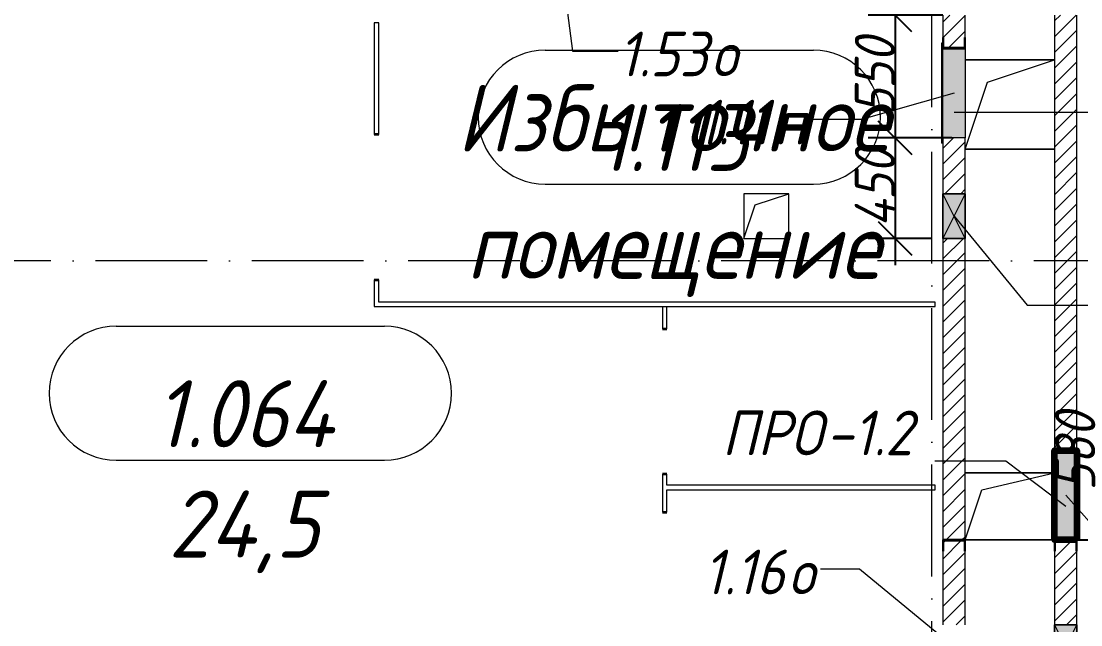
# Model space of a CAD drawing. Header units: millimetres. Extents: x -356862 to 418287, y 0 to 839748.
# Drawn here: x -170740 to -165998, y 459217 to 461919 of the extents above; entities that cross this region are included whole.
import ezdxf

# ---------------------------------------------------------------- set-up
doc = ezdxf.new("R2010")
doc.units = ezdxf.units.MM
doc.linetypes.add('50_200_ШТРИХ_1Т_ш5_п1_п1_', pattern=[700, 500, -100, 0, -100])
for name, color, linetype, lineweight in [('9.7) Заделка 956 шт', 6, 'Continuous', 158), ('A-____-____-DIMS', 7, 'Continuous', 9), ('A-DETL-GENF-OTLN', 7, 'Continuous', 9), ('A-DOOR-OPNG-MCUT', 7, 'Continuous', 35), ('A-FLOR-____-OTLN', 7, 'Continuous', 9), ('A-GENM-____-IDEN', 7, 'Continuous', 9), ('A-GENM-____-MCUT', 7, 'Continuous', 25), ('A-GENM-____-OTLN', 7, 'Continuous', 9), ('A-GENM-____-OTLN-1', 7, 'Continuous', 25), ('A-GLAZ-____-IDEN', 7, 'Continuous', 9), ('A-GLAZ-____-OTLN', 7, 'Continuous', 9), ('A-WALL-____-PATT-1', 7, 'Continuous', 9), ('A-WALL-FNSH-MCUT-1', 7, 'Continuous', 9), ('S-GRID-____-OTLN-1', 7, '50_200_ШТРИХ_1Т_ш5_п1_п1_', 9)]:
    doc.layers.add(name, color=color, linetype=linetype, lineweight=lineweight)
for name, color, linetype, lineweight, true_color in [('A-AREA-IDEN-1', 7, 'Continuous', 9, 0x000000), ('A-DOOR-____-OTLN-1', 7, 'Continuous', 9, 0xffffff), ('A-GLAZ-____-OTLN-1', 7, 'Continuous', 9, 0xc0c0c0)]:
    doc.layers.add(name, color=color, linetype=linetype, lineweight=lineweight, true_color=true_color)
doc.styles.add('ISOCPEUR_I', font='isocpeui.ttf', dxfattribs={"width": 0.9, "height": 2.5})
doc.styles.add('ISOCPEUR_I_10', font='isocpeui.ttf', dxfattribs={"width": 0.9, "height": 180})
doc.styles.add('ISOCPEUR_I_9', font='isocpeui.ttf', dxfattribs={"width": 0.9, "height": 250})
doc.dimstyles.new('ISO-1_8_0_9К_СРЕДНИЙ_Кладочные_3', dxfattribs={"dimscale": 304.8, "dimtxt": 179.276612, "dimasz": 0.492126, "dimexe": 0.393701, "dimexo": 0, "dimgap": 0, "dimtad": 1, "dimdec": 3, "dimrnd": 0.001, "dimdsep": 46, "dimtxsty": 'ISOCPEUR_I_10', "dimblk1": 'OBLIQUE', "dimblk2": 'OBLIQUE', "dimsah": 1, "dimcen": 0.09, "dimdle": 0.393701, "dimazin": 0, "dimtfac": 1, "dimtdec": 4, "dimtix": 1, "dimtmove": 0, "dimatfit": 3, "dimfxl": 1, "dimtvp": 1, "dimtolj": 1, "dimtzin": 0, "dimarcsym": 2})
doc.dimstyles.new('ISO-1_8_0_9К_СРЕДНИЙ_Кладочные_4', dxfattribs={"dimscale": 304.8, "dimtxt": 179.276612, "dimasz": 0.492126, "dimexe": 0.393701, "dimexo": 0, "dimgap": 0, "dimtad": 1, "dimdec": 3, "dimrnd": 0.001, "dimdsep": 46, "dimtxsty": 'ISOCPEUR_I_10', "dimblk1": 'OBLIQUE', "dimblk2": 'OBLIQUE', "dimsah": 1, "dimcen": 0.09, "dimdle": 0.393701, "dimazin": 0, "dimtfac": 1, "dimtdec": 4, "dimtix": 1, "dimtmove": 1, "dimatfit": 3, "dimfxl": 1, "dimtvp": 1, "dimtolj": 1, "dimtzin": 0, "dimarcsym": 2})
pattern_1 = [(45, (-176515.067, 459015.94), (-35.35534, 35.35534), [])]

# ---------------------------------------------------------------- blocks, each defined once
blk = doc.blocks.new('DOR_ДУ_распашная__1Ст_Прямоугольная_ШЕР - Вн_650х2100h_Кабинки С_у-19996353-АР1_План отверстий 1 этажа в осях 1-64_А-ГГ')
at = {"layer": 'A-DOOR-OPNG-MCUT'}
for p, q in [((-325, 10), (-325, -10)), ((325, -10), (325, 10))]:
    blk.add_line(p, q, dxfattribs=at)
blk = doc.blocks.new('DOR_ДУ_распашная__1Ст_Прямоугольная_ШЕР - Вн_650х2100h_Кабинки С_у-17949507-АР1_План отверстий 1 этажа в осях 1-64_А-ГГ')
at = {"layer": 'A-DOOR-OPNG-MCUT'}
for p, q in [((-325, -10), (-325, 10)), ((325, 10), (325, -10))]:
    blk.add_line(p, q, dxfattribs=at)
blk = doc.blocks.new('154_Фахверк_СКБ_Швеллер - Тип_100_4010-27789772-АР1_План отверстий 1 этажа в осях 1-64_А-ГГ')
at = {"layer": 'A-GENM-____-MCUT'}
for p, q in [((175, 50), (125, 50)), ((125, 50), (125, -50)), ((175, 47), (175, 50)), ((128, 47), (175, 47)), ((128, -47), (128, 47)), ((175, -47), (128, -47)), ((175, -50), (175, -47)), ((125, -50), (175, -50))]:
    blk.add_line(p, q, dxfattribs=at)
blk = doc.blocks.new('AR_Отверстие Ниша - Лючок-32401328-АР1_План отверстий 1 этажа в осях 1-64_А-ГГ')
at = {"layer": 'A-GLAZ-____-OTLN'}
blk.add_hatch(color=256, dxfattribs=at).paths.add_polyline_path([(-200, -50), (200, -50), (200, 50), (-200, 50), (-200, -47)], flags=0)
for p, q in [((200, 50), (-200, 50)), ((200, -50), (200, 50)), ((-200, -50), (200, -50))]:
    blk.add_line(p, q, dxfattribs=at)
blk = doc.blocks.new('AR_Отверстие Ниша - Лючок-32401362-АР1_План отверстий 1 этажа в осях 1-64_А-ГГ')
at = {"layer": 'A-GLAZ-____-OTLN'}
blk.add_hatch(color=256, dxfattribs=at).paths.add_polyline_path([(-200, 50), (-200, -50), (200, -50), (200, 50), (-126.6, 50)], flags=0)
for p, q in [((-200, 50), (200, 50)), ((-200, -50), (-200, 50)), ((200, -50), (-200, -50))]:
    blk.add_line(p, q, dxfattribs=at)
blk = doc.blocks.new('Л_Общий_Лючок - Лючок-29684007-АР1_План отверстий 1 этажа в осях 1-64_А-ГГ')
at = {"layer": 'A-GLAZ-____-OTLN-1'}
blk.add_hatch(color=256, dxfattribs=at).paths.add_polyline_path([(424, 0), (-24, 0), (-24, -6), (424, -6)], flags=0)
at = {"layer": 'A-GLAZ-____-OTLN'}
for p, q in [((-24, 0), (-24, -6)), ((424, 0), (424, -6)), ((-24, -6), (424, -6))]:
    blk.add_line(p, q, dxfattribs=at)
blk = doc.blocks.new('154_Фахверк_СКБ_Швеллер - Тип_100_4010_1-28088705-АР1_План отверстий 1 этажа в осях 1-64_А-ГГ')
at = {"layer": 'A-GENM-____-MCUT'}
for p, q in [((175, 50), (125, 50)), ((125, 50), (125, -50)), ((175, 47), (175, 50)), ((128, 47), (175, 47)), ((128, -47), (128, 47)), ((175, -47), (128, -47)), ((175, -50), (175, -47)), ((125, -50), (175, -50))]:
    blk.add_line(p, q, dxfattribs=at)
blk = doc.blocks.new('AR_Отверстие прямоугольное _в стене_ - AR_Отверстие прямоугольное _в стене__ВК-32401327-АР1_План отверстий 1 этажа в осях 1-64_А-ГГ')
at = {"layer": 'A-GLAZ-____-OTLN'}
blk.add_hatch(color=256, dxfattribs=at).paths.add_polyline_path([(-100, -50), (100, -50), (100, 50), (-100, 50)], flags=0)
at = {"layer": 'A-DETL-GENF-OTLN'}
for p, q in [((-100, -50), (-100, 50)), ((-100, 50), (100, 50)), ((100, 50), (-100, -50)), ((-100, 50), (100, -50)), ((100, 50), (-100, 50)), ((-100, 50), (-100, -50)), ((100, 50), (100, -50)), ((100, -50), (100, 50)), ((100, -50), (-100, -50)), ((-100, -50), (100, -50))]:
    blk.add_line(p, q, dxfattribs=at)
blk = doc.blocks.new('AR_Отверстие прямоугольное _в стене_ - AR_Отверстие прямоугольное _в стене__ВК-32401331-АР1_План отверстий 1 этажа в осях 1-64_А-ГГ')
at = {"layer": 'A-GLAZ-____-OTLN'}
blk.add_hatch(color=256, dxfattribs=at).paths.add_polyline_path([(100, 50), (-100, 50), (-100, -50), (100, -50)], flags=0)
at = {"layer": 'A-DETL-GENF-OTLN'}
for p, q in [((-100, -50), (-100, 50)), ((-100, 50), (100, 50)), ((100, 50), (-100, -50)), ((-100, 50), (100, -50)), ((100, 50), (-100, 50)), ((-100, 50), (-100, -50)), ((100, 50), (100, -50)), ((100, -50), (100, 50)), ((100, -50), (-100, -50)), ((-100, -50), (100, -50))]:
    blk.add_line(p, q, dxfattribs=at)
blk = doc.blocks.new('AR_Отверстие прямоугольное _в плите_ - AR_Отверстие прямоугольное _в плите_-30459597-АР1_План отверстий 1 этажа в осях 1-64_А-ГГ')
at = {"layer": 'A-GENM-____-OTLN'}
for p, q in [((100, 100), (-100, 100)), ((-100, 100), (-100, -100)), ((-50, 50), (100, 100)), ((100, -100), (100, 100)), ((-100, -100), (-50, 50)), ((-100, -100), (100, -100))]:
    blk.add_line(p, q, dxfattribs=at)
blk = doc.blocks.new('AR_Отверстие прямоугольное _в плите_ - AR_Отверстие прямоугольное _в плите_-30459211-АР1_План отверстий 1 этажа в осях 1-64_А-ГГ')
at = {"layer": 'A-GENM-____-OTLN'}
for p, q in [((200, 200), (-200, 200)), ((-100, 100), (200, 200)), ((-200, -200), (-100, 100)), ((-200, -200), (200, -200))]:
    blk.add_line(p, q, dxfattribs=at)
blk = doc.blocks.new('AR_Отверстие прямоугольное _в плите_ - AR_Отверстие прямоугольное _в плите_-V162-АР1_План отверстий 1 этажа в осях 1-64_А-ГГ')
at = {"layer": 'A-GENM-____-OTLN'}
for p, q in [((200, 150), (-200, 150)), ((-125, 75), (200, 150)), ((-200, -150), (-125, 75)), ((-200, -150), (200, -150))]:
    blk.add_line(p, q, dxfattribs=at)
blk = doc.blocks.new('_Oblique')
at = {"color": 0, "linetype": 'ByBlock', "lineweight": -2}
blk.add_line((-0.5, -0.5), (0.5, 0.5), dxfattribs=at)
blk = doc.blocks.new('*D13316')
at = {"layer": 'A-____-____-DIMS', "color": 0, "lineweight": -2, "transparency": 16777216}
for p, q in [((-166829, 462067), (-166829, 461277)), ((-166615.1, 461947), (-166949, 461947)), ((-166574.1, 461397), (-166949, 461397))]:
    blk.add_line(p, q, dxfattribs=at)
at = {"layer": 'Defpoints', "color": 0, "transparency": 16777216}
for p in [(-166615.1, 461947), (-166829, 461397), (-166574.1, 461397)]:
    blk.add_point(p, dxfattribs=at)
at = {"layer": 'A-____-____-DIMS', "color": 0, "lineweight": -2, "transparency": 16777216, "xscale": 150, "yscale": 150, "zscale": 150}
for p, rotation in [((-166829, 461947), 90), ((-166829, 461397), 270)]:
    blk.add_blockref('_Oblique', p, dxfattribs=dict(at, rotation=rotation))
at = {"layer": 'A-____-____-DIMS', "color": 0, "transparency": 16777216, "insert": (-166919, 461672), "char_height": 180, "width": 409.578, "attachment_point": 5, "rotation": 90, "style": 'ISOCPEUR_I_10'}
blk.add_mtext('\\A1;550', dxfattribs=at)
blk = doc.blocks.new('*D13317')
at = {"layer": 'A-____-____-DIMS', "color": 0, "lineweight": -2, "transparency": 16777216}
for p, q in [((-166829, 461517), (-166829, 460827)), ((-166574.1, 461397), (-166949, 461397)), ((-166665.1, 460947), (-166949, 460947))]:
    blk.add_line(p, q, dxfattribs=at)
at = {"layer": 'Defpoints', "color": 0, "transparency": 16777216}
for p in [(-166574.1, 461397), (-166829, 460947), (-166665.1, 460947)]:
    blk.add_point(p, dxfattribs=at)
at = {"layer": 'A-____-____-DIMS', "color": 0, "lineweight": -2, "transparency": 16777216, "xscale": 150, "yscale": 150, "zscale": 150}
for p, rotation in [((-166829, 461397), 90), ((-166829, 460947), 270)]:
    blk.add_blockref('_Oblique', p, dxfattribs=dict(at, rotation=rotation))
at = {"layer": 'A-____-____-DIMS', "color": 0, "transparency": 16777216, "insert": (-166919, 461172), "char_height": 180, "width": 426.127, "attachment_point": 5, "rotation": 90, "style": 'ISOCPEUR_I_10'}
blk.add_mtext('\\A1;450', dxfattribs=at)
blk = doc.blocks.new('*D13319')
at = {"layer": 'A-____-____-DIMS', "color": 0, "lineweight": -2, "transparency": 16777216}
for p, q in [((-165820.7, 459901.7), (-165670.7, 459901.7)), ((-165670.7, 459901.7), (-165670.7, 459597)), ((-165670.7, 458897), (-165670.7, 459717)), ((-166063, 459597), (-165550.7, 459597)), ((-165965.1, 459017), (-165550.7, 459017))]:
    blk.add_line(p, q, dxfattribs=at)
at = {"layer": 'Defpoints', "color": 0, "transparency": 16777216}
for p in [(-166063, 459597), (-165670.7, 459597), (-165965.1, 459017)]:
    blk.add_point(p, dxfattribs=at)
at = {"layer": 'A-____-____-DIMS', "color": 0, "lineweight": -2, "transparency": 16777216, "xscale": 150, "yscale": 150, "zscale": 150}
for p, rotation in [((-165670.7, 459597), 90), ((-165670.7, 459017), 270)]:
    blk.add_blockref('_Oblique', p, dxfattribs=dict(at, rotation=rotation))
at = {"layer": 'A-____-____-DIMS', "color": 0, "transparency": 16777216, "insert": (-166112.8, 459817), "char_height": 180, "width": 409.578, "attachment_point": 1, "rotation": 90, "line_spacing_factor": 1.149209, "style": 'ISOCPEUR_I_10'}
blk.add_mtext('\\A1;580', dxfattribs=at)
blk = doc.blocks.new('AAR_СКБ_Марка_помещения_1_5 ммп - Номер _ Площадь-27962135-АИ_План этажа_Стены_1')
at = {"layer": 'A-AREA-IDEN-1'}
for p, q in [((-2.987, 3), (3.013, 3)), ((-2.987, 0), (3.013, 0))]:
    blk.add_line(p, q, dxfattribs=at)
for centre, start, end in [((-2.987, 1.5), 90, 270), ((3.013, 1.5), 270, 90)]:
    blk.add_arc(centre, 1.5, start, end, dxfattribs=at)

msp = doc.modelspace()

# ---------------------------------------------------------------- hatches: boundary and pattern name
at = {"layer": 'A-WALL-____-PATT-1'}
h = msp.add_hatch(dxfattribs=at)
h.set_pattern_fill('FP_5', color=256, style=0, pattern_type=2)
h.set_pattern_definition(pattern_1)
h.paths.add_polyline_path([(-166515.0675, 457346.983), (-166515.0675, 457596.983), (-166615.0675, 457596.983), (-166615.0675, 457346.983)], flags=0)
h.paths.add_polyline_path([(-166515.0675, 457996.983), (-166515.0675, 459016.983), (-166615.0675, 459016.983), (-166615.0675, 457996.983)], flags=0)
h.paths.add_polyline_path([(-166515.0675, 459216.983), (-166515.0675, 459546.983), (-166518.0675, 459546.983), (-166518.0675, 459593.983), (-166612.0675, 459593.983), (-166612.0675, 459546.983), (-166615.0675, 459546.983), (-166615.0675, 459216.983), (-166518.0675, 459216.983)], flags=0)
h.paths.add_polyline_path([(-166515.0675, 459596.983), (-166515.0675, 460946.983), (-166615.0675, 460946.983), (-166615.0675, 459596.983), (-166518.0675, 459596.983)], flags=0)
h.paths.add_polyline_path([(-166615.0675, 461146.983), (-166515.0675, 461146.983), (-166515.0675, 461396.983), (-166615.0675, 461396.983)], flags=0)
h.paths.add_polyline_path([(-166518.0675, 461799.983), (-166518.0675, 461846.983), (-166515.0675, 461846.983), (-166515.0675, 461946.983), (-166615.0675, 461946.983), (-166615.0675, 461846.983), (-166612.0675, 461846.983), (-166612.0675, 461799.983)], flags=0)
h = msp.add_hatch(dxfattribs=at)
h.set_pattern_fill('FP_5', color=256, style=0, pattern_type=2)
h.set_pattern_definition(pattern_1)
h.paths.add_polyline_path([(-166015.0675, 457596.983), (-166015.0675, 459016.983), (-166115.0675, 459016.983), (-166115.0675, 457596.983)], flags=0)
h.paths.add_polyline_path([(-166015.0675, 459216.983), (-166015.0675, 459546.983), (-166018.0675, 459546.983), (-166018.0675, 459593.983), (-166112.0675, 459593.983), (-166112.0675, 459546.983), (-166115.0675, 459546.983), (-166115.0675, 459216.983), (-166018.0675, 459216.983)], flags=0)
h.paths.add_polyline_path([(-166015.0675, 459996.983), (-166015.0675, 461946.983), (-166115.0675, 461946.983), (-166115.0675, 459996.983)], flags=0)

# ---------------------------------------------------------------- linework, layer by layer
at = {"layer": '9.7) Заделка 956 шт'}
msp.add_lwpolyline([(-166015.0675, 459596.983), (-166115.0675, 459596.983), (-166115.0675, 459996.983), (-166015.0675, 459996.983)], close=True, dxfattribs=at)
at = {"layer": 'A-FLOR-____-OTLN'}
for p, q in [((-166515.0675, 461746.983), (-166115.0675, 461746.983)), ((-166115.0675, 461346.983), (-166515.0675, 461346.983)), ((-166515.0675, 459896.983), (-166115.0675, 459896.983)), ((-166115.0675, 459596.983), (-166515.0675, 459596.983))]:
    msp.add_line(p, q, dxfattribs=at)
at = {"layer": 'A-GENM-____-IDEN'}
for p, q in [((-166565.0675, 461511.5468), (-165825.1389, 461511.5468)), ((-166332.8889, 459948.9047), (-166650.7104, 459948.9047)), ((-166065.0675, 459746.4257), (-166332.8889, 459948.9047))]:
    msp.add_line(p, q, dxfattribs=at)
at = {"layer": 'A-GLAZ-____-IDEN'}
for p, q in [((-168365.0675, 462496.983), (-168273.1122, 461784.9547)), ((-168273.1122, 461784.9547), (-168068.3103, 461784.9547)), ((-166565.0675, 461596.983), (-166979.7937, 461480.0571)), ((-166979.7937, 461480.0571), (-167225.747, 461480.0571)), ((-166565.0675, 461046.983), (-166237.7661, 460647.4047)), ((-166237.7661, 460647.4047), (-165916.8181, 460647.4047)), ((-166065.0675, 459796.983), (-165772.0631, 459466.613)), ((-166988.7918, 459465.8563), (-167162.3518, 459465.8563)), ((-166565.0675, 459116.983), (-166988.7918, 459465.8563))]:
    msp.add_line(p, q, dxfattribs=at)
at = {"layer": 'A-WALL-FNSH-MCUT-1'}
for p, q in [((-166615.0675, 461946.983), (-166615.0675, 461846.983)), ((-166515.0675, 461846.983), (-166515.0675, 461946.983)), ((-166115.0675, 461946.983), (-166115.0675, 459996.983)), ((-166015.0675, 459996.983), (-166015.0675, 461946.983)), ((-169140.0675, 461911.983), (-169160.0675, 461911.983)), ((-169160.0675, 461911.983), (-169160.0675, 461411.983)), ((-169140.0675, 461411.983), (-169140.0675, 461911.983)), ((-166615.0675, 461396.983), (-166615.0675, 461146.983)), ((-166515.0675, 461146.983), (-166515.0675, 461396.983)), ((-166615.0675, 460946.983), (-166615.0675, 459596.983)), ((-166515.0675, 459596.983), (-166515.0675, 460946.983)), ((-169160.0675, 460761.983), (-169160.0675, 460641.983)), ((-169140.0675, 460661.983), (-169140.0675, 460761.983)), ((-169160.0675, 460641.983), (-166650.0675, 460641.983)), ((-166650.0675, 460661.983), (-169140.0675, 460661.983)), ((-167870.0675, 460641.983), (-167870.0675, 460541.983)), ((-167850.0675, 460541.983), (-167850.0675, 460641.983)), ((-166650.0675, 460641.983), (-166650.0675, 460661.983)), ((-167870.0675, 459891.983), (-167870.0675, 459721.983)), ((-167850.0675, 459841.983), (-167850.0675, 459891.983)), ((-166650.0675, 459841.983), (-167850.0675, 459841.983)), ((-166650.0675, 459821.983), (-166650.0675, 459841.983)), ((-167850.0675, 459721.983), (-167850.0675, 459821.983)), ((-167850.0675, 459821.983), (-166650.0675, 459821.983)), ((-166615.0675, 459546.983), (-166615.0675, 459216.983)), ((-166515.0675, 459216.983), (-166515.0675, 459546.983)), ((-166115.0675, 459546.983), (-166115.0675, 459216.983)), ((-166015.0675, 459216.983), (-166015.0675, 459546.983))]:
    msp.add_line(p, q, dxfattribs=at)
at = {"layer": 'S-GRID-____-OTLN-1'}
for p, q in [((-166665.0675, 454533.3346), (-166665.0675, 508896.9006)), ((-72594.0078, 460846.983), (-181183.8377, 460846.983))]:
    msp.add_line(p, q, dxfattribs=at)

# ---------------------------------------------------------------- block references
at = {"layer": 'A-AREA-IDEN-1', "xscale": 199.9999999999999, "yscale": 199.9999999999999, "zscale": 199.9999999999999}
for p in [(-167797.1633, 461190.1089), (-169717.3365, 459953.7066)]:
    msp.add_blockref('AAR_СКБ_Марка_помещения_1_5 ммп - Номер _ Площадь-27962135-АИ_План этажа_Стены_1', p, dxfattribs=at)
at = {"layer": 'A-DOOR-____-OTLN-1'}
for name, p, rotation in [('DOR_ДУ_распашная__1Ст_Прямоугольная_ШЕР - Вн_650х2100h_Кабинки С_у-19996353-АР1_План отверстий 1 этажа в осях 1-64_А-ГГ', (-169150.0675, 461086.983), 90), ('DOR_ДУ_распашная__1Ст_Прямоугольная_ШЕР - Вн_650х2100h_Кабинки С_у-17949507-АР1_План отверстий 1 этажа в осях 1-64_А-ГГ', (-167860.0675, 460216.983), 270.0000000000007), ('DOR_ДУ_распашная__1Ст_Прямоугольная_ШЕР - Вн_650х2100h_Кабинки С_у-17949507-АР1_План отверстий 1 этажа в осях 1-64_А-ГГ', (-167860.0675, 459396.983), 270.0000000000007)]:
    msp.add_blockref(name, p, dxfattribs=dict(at, rotation=rotation))
at = {"layer": 'A-GENM-____-OTLN'}
for name, p in [('AR_Отверстие прямоугольное _в плите_ - AR_Отверстие прямоугольное _в плите_-30459211-АР1_План отверстий 1 этажа в осях 1-64_А-ГГ', (-166315.0675, 461546.983)), ('AR_Отверстие прямоугольное _в плите_ - AR_Отверстие прямоугольное _в плите_-30459597-АР1_План отверстий 1 этажа в осях 1-64_А-ГГ', (-167405.0675, 461046.983)), ('AR_Отверстие прямоугольное _в плите_ - AR_Отверстие прямоугольное _в плите_-V162-АР1_План отверстий 1 этажа в осях 1-64_А-ГГ', (-166315.0675, 459746.983))]:
    msp.add_blockref(name, p, dxfattribs=at)
at = {"layer": 'A-GENM-____-OTLN-1'}
for name, p, rotation in [('154_Фахверк_СКБ_Швеллер - Тип_100_4010_1-28088705-АР1_План отверстий 1 этажа в осях 1-64_А-ГГ', (-166565.0675, 461671.983), 89.9999999999997), ('154_Фахверк_СКБ_Швеллер - Тип_100_4010-27789772-АР1_План отверстий 1 этажа в осях 1-64_А-ГГ', (-166565.0675, 459721.983), 269.9999999999997), ('154_Фахверк_СКБ_Швеллер - Тип_100_4010-27789772-АР1_План отверстий 1 этажа в осях 1-64_А-ГГ', (-166065.0675, 459721.983), 269.9999999999997)]:
    msp.add_blockref(name, p, dxfattribs=dict(at, rotation=rotation))
at = {"layer": 'A-GLAZ-____-OTLN'}
for name, p, rotation in [('Л_Общий_Лючок - Лючок-29684007-АР1_План отверстий 1 этажа в осях 1-64_А-ГГ', (-166615.0675, 461796.983), 269.9999999999997), ('AR_Отверстие Ниша - Лючок-32401362-АР1_План отверстий 1 этажа в осях 1-64_А-ГГ', (-166565.0675, 461596.983), 89.9999999999997), ('AR_Отверстие прямоугольное _в стене_ - AR_Отверстие прямоугольное _в стене__ВК-32401331-АР1_План отверстий 1 этажа в осях 1-64_А-ГГ', (-166565.0675, 461046.983), 269.9999999999997), ('AR_Отверстие Ниша - Лючок-32401328-АР1_План отверстий 1 этажа в осях 1-64_А-ГГ', (-166065.0675, 459796.983), 89.9999999999997), ('AR_Отверстие прямоугольное _в стене_ - AR_Отверстие прямоугольное _в стене__ВК-32401327-АР1_План отверстий 1 этажа в осях 1-64_А-ГГ', (-166065.0675, 459116.983), 89.9999999999997)]:
    msp.add_blockref(name, p, dxfattribs=dict(at, rotation=rotation))

# ---------------------------------------------------------------- texts
at = {"layer": 'A-AREA-IDEN-1', "char_height": 300, "attachment_point": 8, "line_spacing_factor": 1.139951, "style": 'ISOCPEUR_I'}
for s, insert, width in [('\\pxqc,t8.46667,16.93333,25.4,33.86667,42.33333,50.8,59.26667,67.73333,76.2,84.66667,93.13333,101.6,110.06667,118.53333,127,135.46667,143.93333,152.4,160.86667,169.33333,177.8,186.26667,194.73333,203.2,211.66667,220.13333,228.6,237.06667,245.53333,254,262.46667,270.93333;{Избыточное\\Pпомещение}', (-167821.5923, 460684.4908), 2262), ('\\pxqc,t8.46667,16.93333,25.4,33.86667,42.33333,50.8,59.26667,67.73333,76.2,84.66667,93.13333,101.6,110.06667,118.53333,127,135.46667,143.93333,152.4,160.86667,169.33333,177.8,186.26667,194.73333,203.2,211.66667,220.13333,228.6,237.06667,245.53333,254,262.46667,270.93333;{1.113}', (-167822.5923, 461248.4388), 794), ('\\pxqc,t8.46667,16.93333,25.4,33.86667,42.33333,50.8,59.26667,67.73333,76.2,84.66667,93.13333,101.6,110.06667,118.53333,127,135.46667,143.93333,152.4,160.86667,169.33333,177.8,186.26667,194.73333,203.2,211.66667,220.13333,228.6,237.06667,245.53333,254,262.46667,270.93333;{1.064}', (-169742.7655, 460012.0365), 940), ('\\pxqc,t8.46667,16.93333,25.4,33.86667,42.33333,50.8,59.26667,67.73333,76.2,84.66667,93.13333,101.6,110.06667,118.53333,127,135.46667,143.93333,152.4,160.86667,169.33333,177.8,186.26667,194.73333,203.2,211.66667,220.13333,228.6,237.06667,245.53333,254,262.46667,270.93333;{24,5}', (-169742.7655, 459448.0885), 794)]:
    msp.add_mtext(s, dxfattribs=dict(at, insert=insert, width=width))
at = {"layer": 'A-GENM-____-IDEN', "char_height": 200, "attachment_point": 1, "style": 'ISOCPEUR_I_9'}
for s, insert, width in [('ПРО', (-167603.5671, 460176.0208), 562.784625), ('-1.2', (-167139.2233, 460176.0208), 505.063125)]:
    msp.add_mtext(s, dxfattribs=dict(at, insert=insert, width=width))
at = {"layer": 'A-GLAZ-____-IDEN', "char_height": 200, "attachment_point": 1, "style": 'ISOCPEUR_I_9'}
for s, insert, width in [('1.53', (-168068.3103, 461872.5692), 505.063125), ('\\fISOCPEUR|b0|i1|c204|p34|;\\W.9;о', (-167651.5916, 461872.5692), 158.734125), ('1.11', (-167714.1026, 461567.6717), 418.480875), ('\\fISOCPEUR|b0|i1|c204|p34|;\\W.9;п', (-167368.8214, 461567.6717), 158.734125), ('1.16', (-167686.7104, 459553.4709), 461.772), ('\\fISOCPEUR|b0|i1|c204|p34|;\\W.9;о', (-167305.7104, 459553.4709), 158.734125)]:
    msp.add_mtext(s, dxfattribs=dict(at, insert=insert, width=width))

# ---------------------------------------------------------------- dimensions: what is measured, and where the dimension line sits
at = {"layer": 'A-____-____-DIMS'}
for base, p1, p2, override, picture, middle in [((-166829.0047, 461396.983), (-166615.0675, 461946.983), (-166574.1336, 461396.983), {"dimpost": '<>', "dimfxl": 551.521156}, '*D13316', (-166919.0047, 461671.983)), ((-166829.0047, 460946.983), (-166574.1336, 461396.983), (-166665.0675, 460946.983), {"dimpost": '<>', "dimfxl": 459.095826}, '*D13317', (-166919.0047, 461171.983))]:
    dim = msp.add_linear_dim(base=base, p1=p1, p2=p2, angle=90, dimstyle='ISO-1_8_0_9К_СРЕДНИЙ_Кладочные_3', override=override, dxfattribs=at)
    dim.commit()
    dim.dimension.update_dxf_attribs({"geometry": picture, "text_midpoint": middle})
dim = msp.add_linear_dim(base=(-165670.6896, 459596.983), p1=(-165965.0675, 459016.983), p2=(-166063.0408, 459596.983), angle=90, dimstyle='ISO-1_8_0_9К_СРЕДНИЙ_Кладочные_4', override={"dimpost": '<>', "dimfxl": 588.216596}, dxfattribs=at)
dim.commit()
dim.dimension.update_dxf_attribs({"geometry": '*D13319', "text_midpoint": (-165785.8516, 459901.7481), "dimtype": 160, "text_rotation": 90})

doc.saveas('drawing.dxf')
